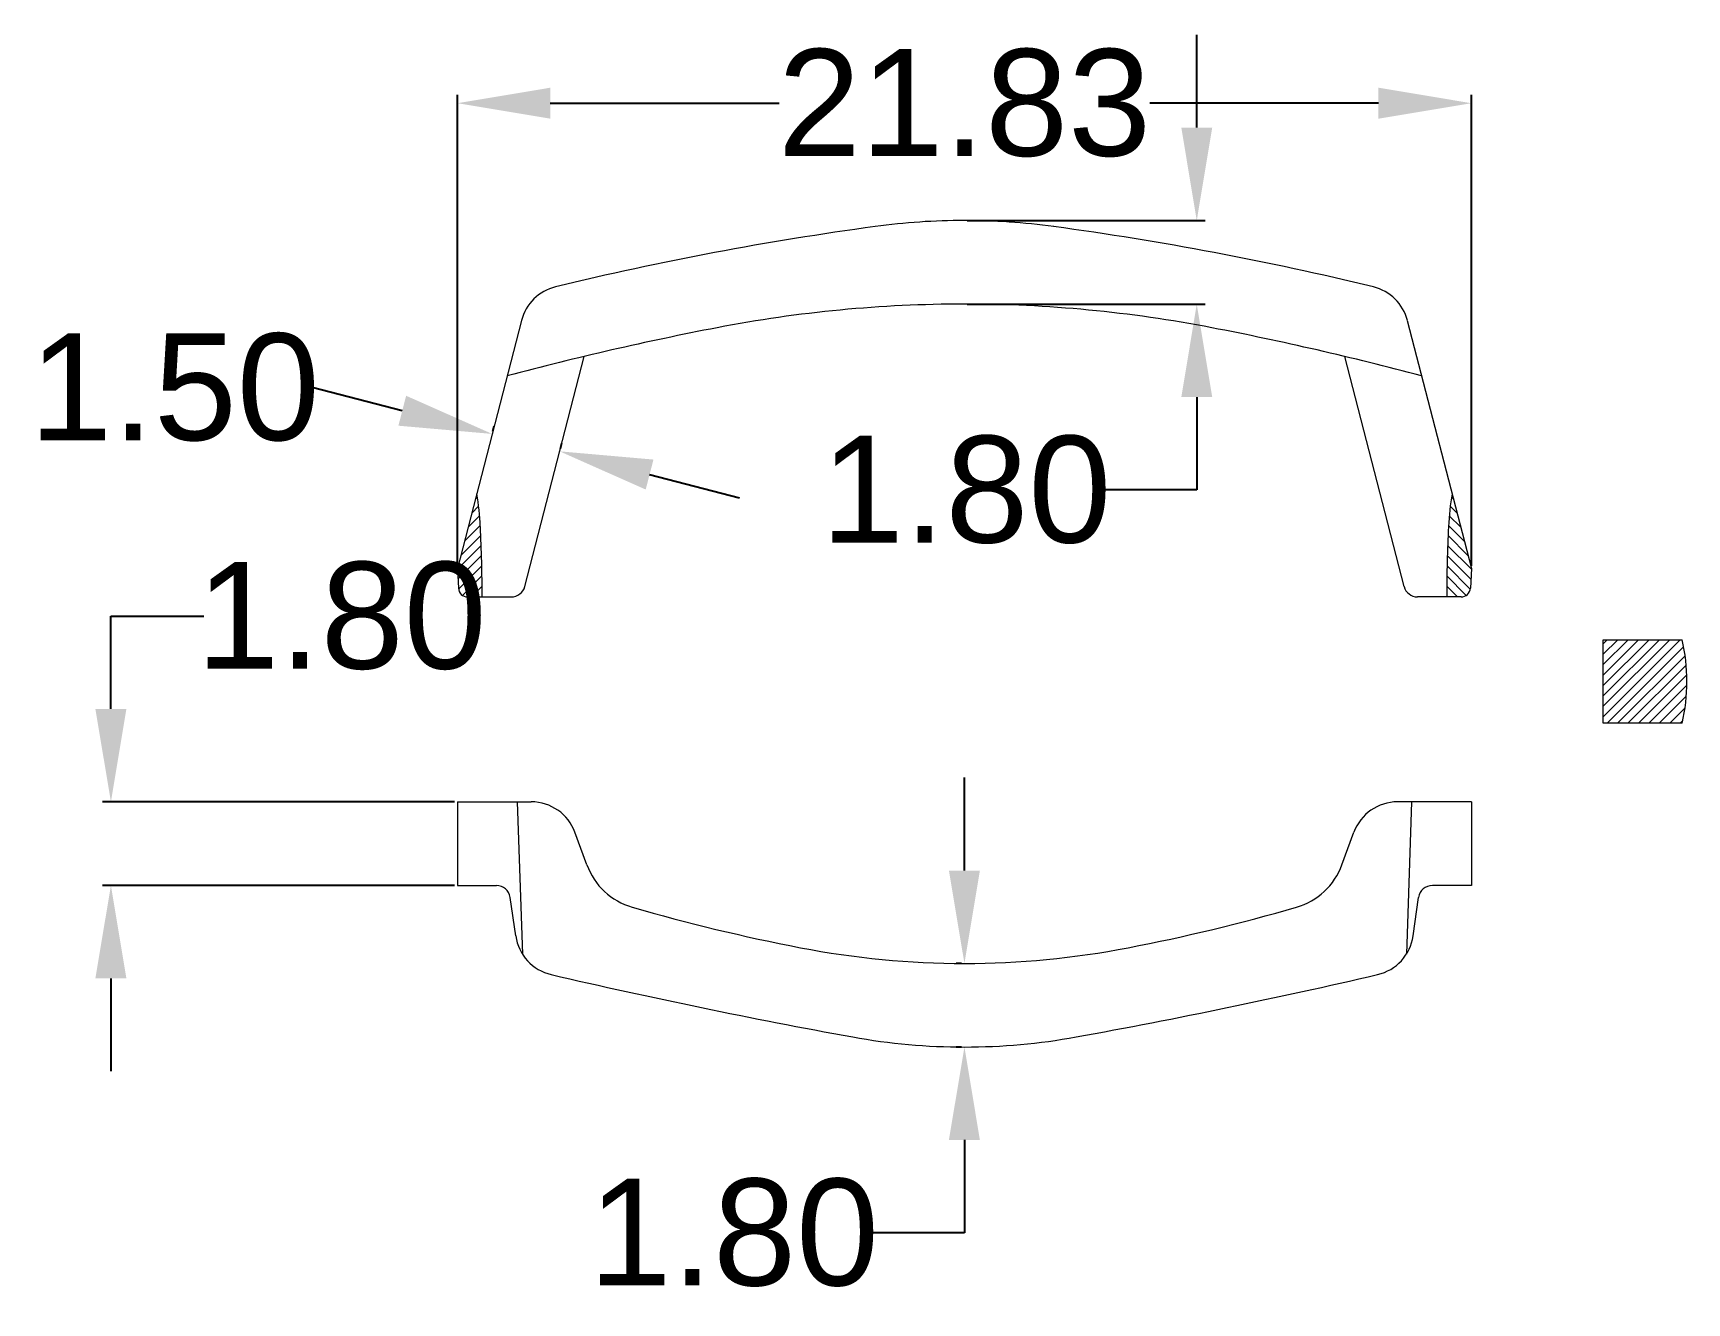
# Model space of a CAD drawing. Header units: millimetres. Extents: x 2817.2 to 2852.8, y 1088.4 to 1115.8.
import ezdxf

# ---------------------------------------------------------------- set-up
doc = ezdxf.new("R2010")
doc.units = ezdxf.units.MM
doc.styles.get("Standard").update_dxf_attribs({"font": 'arial.ttf'})
doc.dimstyles.new('Standard$0', dxfattribs={"dimtxt": 2.3, "dimasz": 2, "dimexe": 1, "dimexo": 1, "dimgap": 1, "dimtad": 0, "dimtih": 1, "dimtoh": 1, "dimdec": 1, "dimzin": 0, "dimdsep": 46, "dimtxsty": 'Standard', "dimcen": 0, "dimclrd": 4, "dimclre": 4, "dimclrt": 4, "dimadec": 1, "dimazin": 0, "dimtfac": 1, "dimtdec": 1, "dimtofl": 0, "dimtmove": 0, "dimatfit": 0, "dimfxl": 1, "dimtolj": 1, "dimtzin": 0, "dimarcsym": 0})

# ---------------------------------------------------------------- blocks, each defined once
blk = doc.blocks.new('*D7')
at = {"color": 0, "lineweight": -2, "transparency": 16777216}
for p, q in [((2818.831, 1101.229), (2818.831, 1103.229)), ((2818.831, 1103.229), (2820.831, 1103.229)), ((2826.231, 1099.229), (2818.651, 1099.229)), ((2826.231, 1097.429), (2818.651, 1097.429)), ((2818.831, 1095.429), (2818.831, 1093.429))]:
    blk.add_line(p, q, dxfattribs=at)
at = {"color": 0, "transparency": 16777216}
for points in [[(2818.497, 1101.229), (2819.164, 1101.229), (2818.831, 1099.229)], [(2818.497, 1095.429), (2819.164, 1095.429), (2818.831, 1097.429)]]:
    blk.add_solid(points, dxfattribs=at)
at = {"layer": 'Defpoints', "color": 0, "transparency": 16777216}
for p in [(2818.831, 1099.229), (2826.293, 1099.229), (2826.293, 1097.429)]:
    blk.add_point(p, dxfattribs=at)
at = {"color": 0, "lineweight": 9, "transparency": 16777216, "insert": (2823.796, 1103.229), "char_height": 2.3, "attachment_point": 5}
blk.add_mtext('\\A1;1.80', dxfattribs=at)
blk = doc.blocks.new('*D8')
at = {"color": 0, "lineweight": -2, "transparency": 16777216}
for p, q in [((2837.21, 1097.751), (2837.21, 1099.751)), ((2837.147, 1095.751), (2837.03, 1095.751)), ((2837.147, 1093.951), (2837.03, 1093.951)), ((2837.21, 1091.951), (2837.21, 1089.951)), ((2837.21, 1089.951), (2835.21, 1089.951))]:
    blk.add_line(p, q, dxfattribs=at)
at = {"color": 0, "transparency": 16777216}
for points in [[(2836.876, 1097.751), (2837.543, 1097.751), (2837.21, 1095.751)], [(2836.876, 1091.951), (2837.543, 1091.951), (2837.21, 1093.951)]]:
    blk.add_solid(points, dxfattribs=at)
at = {"layer": 'Defpoints', "color": 0, "transparency": 16777216}
for p in [(2837.21, 1095.751), (2837.21, 1093.951), (2837.21, 1093.951)]:
    blk.add_point(p, dxfattribs=at)
at = {"color": 0, "lineweight": 9, "transparency": 16777216, "insert": (2832.245, 1089.951), "char_height": 2.3, "attachment_point": 5}
blk.add_mtext('\\A1;1.80', dxfattribs=at)
blk = doc.blocks.new('*D9')
at = {"color": 0, "lineweight": -2, "transparency": 16777216}
for p, q in [((2826.293, 1104.313), (2826.293, 1114.45)), ((2848.126, 1104.313), (2848.126, 1114.45)), ((2828.293, 1114.27), (2833.219, 1114.27)), ((2846.126, 1114.27), (2841.2, 1114.27))]:
    blk.add_line(p, q, dxfattribs=at)
at = {"color": 0, "transparency": 16777216}
for points in [[(2828.293, 1114.604), (2828.293, 1113.937), (2826.293, 1114.27)], [(2846.126, 1114.604), (2846.126, 1113.937), (2848.126, 1114.27)]]:
    blk.add_solid(points, dxfattribs=at)
at = {"layer": 'Defpoints', "color": 0, "transparency": 16777216}
for p in [(2848.126, 1114.27), (2826.293, 1104.25), (2848.126, 1104.25)]:
    blk.add_point(p, dxfattribs=at)
at = {"color": 0, "lineweight": 9, "transparency": 16777216, "insert": (2837.21, 1114.27), "char_height": 2.3, "attachment_point": 5}
blk.add_mtext('\\A1;21.83', dxfattribs=at)
blk = doc.blocks.new('*D10')
at = {"color": 0, "lineweight": -2, "transparency": 16777216}
for p, q in [((2842.213, 1113.744), (2842.213, 1115.744)), ((2837.272, 1111.744), (2842.393, 1111.744)), ((2837.272, 1109.944), (2842.393, 1109.944)), ((2842.213, 1107.944), (2842.213, 1105.944)), ((2842.213, 1105.944), (2840.213, 1105.944))]:
    blk.add_line(p, q, dxfattribs=at)
at = {"color": 0, "transparency": 16777216}
for points in [[(2841.88, 1113.744), (2842.546, 1113.744), (2842.213, 1111.744)], [(2841.88, 1107.944), (2842.546, 1107.944), (2842.213, 1109.944)]]:
    blk.add_solid(points, dxfattribs=at)
at = {"layer": 'Defpoints', "color": 0, "transparency": 16777216}
for p in [(2837.21, 1111.744), (2837.21, 1109.944), (2842.213, 1109.944)]:
    blk.add_point(p, dxfattribs=at)
at = {"color": 0, "lineweight": 9, "transparency": 16777216, "insert": (2837.248, 1105.944), "char_height": 2.3, "attachment_point": 5}
blk.add_mtext('\\A1;1.80', dxfattribs=at)
blk = doc.blocks.new('*D11')
at = {"color": 0, "lineweight": -2, "transparency": 16777216}
for p, q in [((2825.105, 1107.65), (2823.168, 1108.149)), ((2827.057, 1107.21), (2827.087, 1107.324)), ((2828.51, 1106.836), (2828.539, 1106.949)), ((2830.431, 1106.275), (2832.367, 1105.776))]:
    blk.add_line(p, q, dxfattribs=at)
at = {"color": 0, "transparency": 16777216}
for points in [[(2825.188, 1107.972), (2825.022, 1107.327), (2827.042, 1107.15)], [(2830.514, 1106.598), (2830.347, 1105.953), (2828.494, 1106.775)]]:
    blk.add_solid(points, dxfattribs=at)
at = {"layer": 'Defpoints', "color": 0, "transparency": 16777216}
for p in [(2827.042, 1107.15), (2827.042, 1107.15), (2828.494, 1106.775)]:
    blk.add_point(p, dxfattribs=at)
at = {"color": 0, "lineweight": 9, "transparency": 16777216, "insert": (2820.203, 1108.149), "char_height": 2.3, "attachment_point": 5}
blk.add_mtext('\\A1;1.50', dxfattribs=at)

msp = doc.modelspace()

# ---------------------------------------------------------------- hatches: boundary and pattern name
at = {"lineweight": 9}
h = msp.add_hatch(dxfattribs=at)
h.set_pattern_fill('ANSI31', color=1, scale=0.05, style=0)
h.set_pattern_definition([(45, (1240.73266, 591.81713), (-0.112253202, 0.112253202), [])])
h.paths.add_polyline_path([(2826.786, 1105.155, 0.031548), (2826.71, 1105.863), (2826.293, 1104.25), (2826.314, 1103.831, 0.399647), (2826.514, 1103.641), (2826.824, 1103.641, 0.013515)])
h = msp.add_hatch(dxfattribs=at)
h.set_pattern_fill('ANSI31', color=1, scale=0.05, style=0)
h.set_pattern_definition([(135, (4433.6866, 591.81713), (0.112253202, 0.112253202), [])])
h.paths.add_polyline_path([(2847.633, 1105.155, -0.031548), (2847.71, 1105.863), (2848.126, 1104.25), (2848.105, 1103.831, -0.399647), (2847.905, 1103.641), (2847.595, 1103.641, -0.013515)])
h = msp.add_hatch(dxfattribs=at)
h.set_pattern_fill('ANSI31', color=1, scale=0.05, style=0)
h.set_pattern_definition([(45, (1133.93584, 574.36433), (-0.112253202, 0.112253202), [])])
edge = h.paths.add_edge_path()
edge.add_arc((2848.666, 1101.82), 4.1, 347.3196, 372.6804)
edge.add_line((2852.666, 1102.72), (2850.966, 1102.72))
edge.add_line((2850.966, 1102.72), (2850.966, 1100.92))
edge.add_line((2850.966, 1100.92), (2852.666, 1100.92))

# ---------------------------------------------------------------- linework, layer by layer
at = {"color": 0, "lineweight": 9}
for p, q in [((2827.672, 1109.593), (2826.293, 1104.25)), ((2846.747, 1109.593), (2848.126, 1104.25)), ((2827.743, 1103.866), (2829.021, 1108.818)), ((2846.676, 1103.866), (2845.398, 1108.818)), ((2826.293, 1104.25), (2826.314, 1103.831)), ((2848.126, 1104.25), (2848.105, 1103.831)), ((2826.514, 1103.641), (2827.453, 1103.641)), ((2847.905, 1103.641), (2846.967, 1103.641)), ((2850.966, 1102.72), (2852.666, 1102.72)), ((2850.966, 1100.92), (2850.966, 1102.72)), ((2852.666, 1100.92), (2850.966, 1100.92)), ((2826.293, 1099.229), (2827.884, 1099.229)), ((2826.293, 1099.229), (2826.293, 1097.429)), ((2827.582, 1099.229), (2827.692, 1095.952)), ((2848.126, 1099.229), (2846.536, 1099.229)), ((2846.837, 1099.229), (2846.728, 1095.952)), ((2848.126, 1099.229), (2848.126, 1097.429)), ((2829.079, 1097.873), (2828.823, 1098.573)), ((2845.34, 1097.873), (2845.597, 1098.573)), ((2826.293, 1097.429), (2827.133, 1097.429)), ((2848.126, 1097.429), (2847.286, 1097.429)), ((2827.548, 1096.344), (2827.43, 1097.171)), ((2846.872, 1096.344), (2846.989, 1097.171))]:
    msp.add_line(p, q, dxfattribs=at)
for centre, radius, start, end in [((2844.352, 1044.724), 67.502, 97.71727, 103.66586), ((2837.21, 1097.432), 14.313, 90, 97.7173), ((2837.21, 1097.432), 14.313, 82.2827, 90), ((2830.067, 1044.724), 67.502, 76.33414, 82.28273), ((2828.64, 1109.343), 1, 103.6659, 165.53), ((2845.779, 1109.343), 1, 14.47, 76.3341), ((2837.21, 1081.799), 28.146, 90, 100.9046), ((2837.21, 1081.799), 28.146, 79.0954, 90), ((2844.352, 1044.724), 65.902, 100.90463, 104.93838), ((2830.067, 1044.724), 65.902, 75.06162, 79.09537), ((2821.139, 1104.904), 5.652, 2.5454, 9.7732), ((2853.28, 1104.904), 5.652, 170.2268, 177.4546), ((2798.797, 1103.7), 28.027, 359.8779, 2.9751), ((2875.623, 1103.7), 28.027, 177.0249, 180.1221), ((2826.514, 1103.841), 0.2, 182.8641, 270), ((2827.453, 1103.941), 0.3, 270, 345.53), ((2846.967, 1103.941), 0.3, 194.47, 270), ((2847.905, 1103.841), 0.2, 270, 357.1359), ((2848.666, 1101.82), 4.1, 347.3196, 12.6804), ((2827.884, 1098.229), 1, 20.1282, 90), ((2846.536, 1098.229), 1, 90, 159.8718), ((2830.469, 1098.382), 1.48, 200.1282, 253.8533), ((2843.95, 1098.382), 1.48, 286.1467, 339.8718), ((2827.133, 1097.129), 0.3, 8.0907, 90), ((2847.286, 1097.129), 0.3, 90, 171.9093), ((2841.428, 1136.235), 40.887, 253.8533, 259.0785), ((2832.991, 1136.235), 40.887, 280.9215, 286.1467), ((2828.538, 1096.485), 1, 188.0907, 256.9288), ((2845.882, 1096.485), 1, 283.0712, 351.9093), ((2837.21, 1114.374), 18.623, 259.0785, 280.9215), ((2859.393, 1229.382), 137.432, 256.92879, 259.69307), ((2815.026, 1229.382), 137.432, 280.30693, 283.07121), ((2837.21, 1107.397), 13.446, 259.6931, 280.3069)]:
    msp.add_arc(centre, radius, start, end, dxfattribs=at)

# ---------------------------------------------------------------- dimensions: what is measured, and where the dimension line sits
at = {"color": 3, "lineweight": 9}
dim = msp.add_linear_dim(base=(2848.126, 1114.27), p1=(2826.293, 1104.25), p2=(2848.126, 1104.25), dimstyle='Standard$0', override={"dimasz": 2, "dimexe": 0.18, "dimexo": 0.0625, "dimgap": 0.09, "dimdec": 2, "dimtxsty": 'Standard', "dimcen": 0.09, "dimclrd": 0, "dimclre": 0, "dimclrt": 0, "dimtdec": 2, "dimatfit": 3, "dimfxl": 1.25, "dimarcsym": 0}, dxfattribs=at)
dim.commit()
dim.dimension.update_dxf_attribs({"geometry": '*D9', "text_midpoint": (2837.21, 1114.27)})
for base, p1, p2, picture, middle in [((2842.213, 1109.944), (2837.21, 1111.744), (2837.21, 1109.944), '*D10', (2837.248, 1105.944)), ((2818.831, 1099.229), (2826.293, 1097.429), (2826.293, 1099.229), '*D7', (2823.796, 1103.229)), ((2837.21, 1093.951), (2837.21, 1095.751), (2837.21, 1093.951), '*D8', (2832.245, 1089.951))]:
    dim = msp.add_linear_dim(base=base, p1=p1, p2=p2, angle=90, dimstyle='Standard$0', override={"dimasz": 2, "dimexe": 0.18, "dimexo": 0.0625, "dimgap": 0.09, "dimdec": 2, "dimtxsty": 'Standard', "dimcen": 0.09, "dimclrd": 0, "dimclre": 0, "dimclrt": 0, "dimtdec": 2, "dimatfit": 3, "dimfxl": 1.25, "dimarcsym": 0}, dxfattribs=at)
    dim.commit()
    dim.dimension.update_dxf_attribs({"geometry": picture, "text_midpoint": middle})
dim = msp.add_aligned_dim(p1=(2828.494, 1106.775), p2=(2827.042, 1107.15), distance=0, dimstyle='Standard$0', override={"dimasz": 2, "dimexe": 0.18, "dimexo": 0.0625, "dimgap": 0.09, "dimdec": 2, "dimtxsty": 'Standard', "dimcen": 0.09, "dimclrd": 0, "dimclre": 0, "dimclrt": 0, "dimtdec": 2, "dimatfit": 3, "dimfxl": 1.25, "dimarcsym": 0}, dxfattribs=at)
dim.commit()
dim.dimension.update_dxf_attribs({"geometry": '*D11', "text_midpoint": (2820.203, 1108.149)})

doc.saveas('drawing.dxf')
